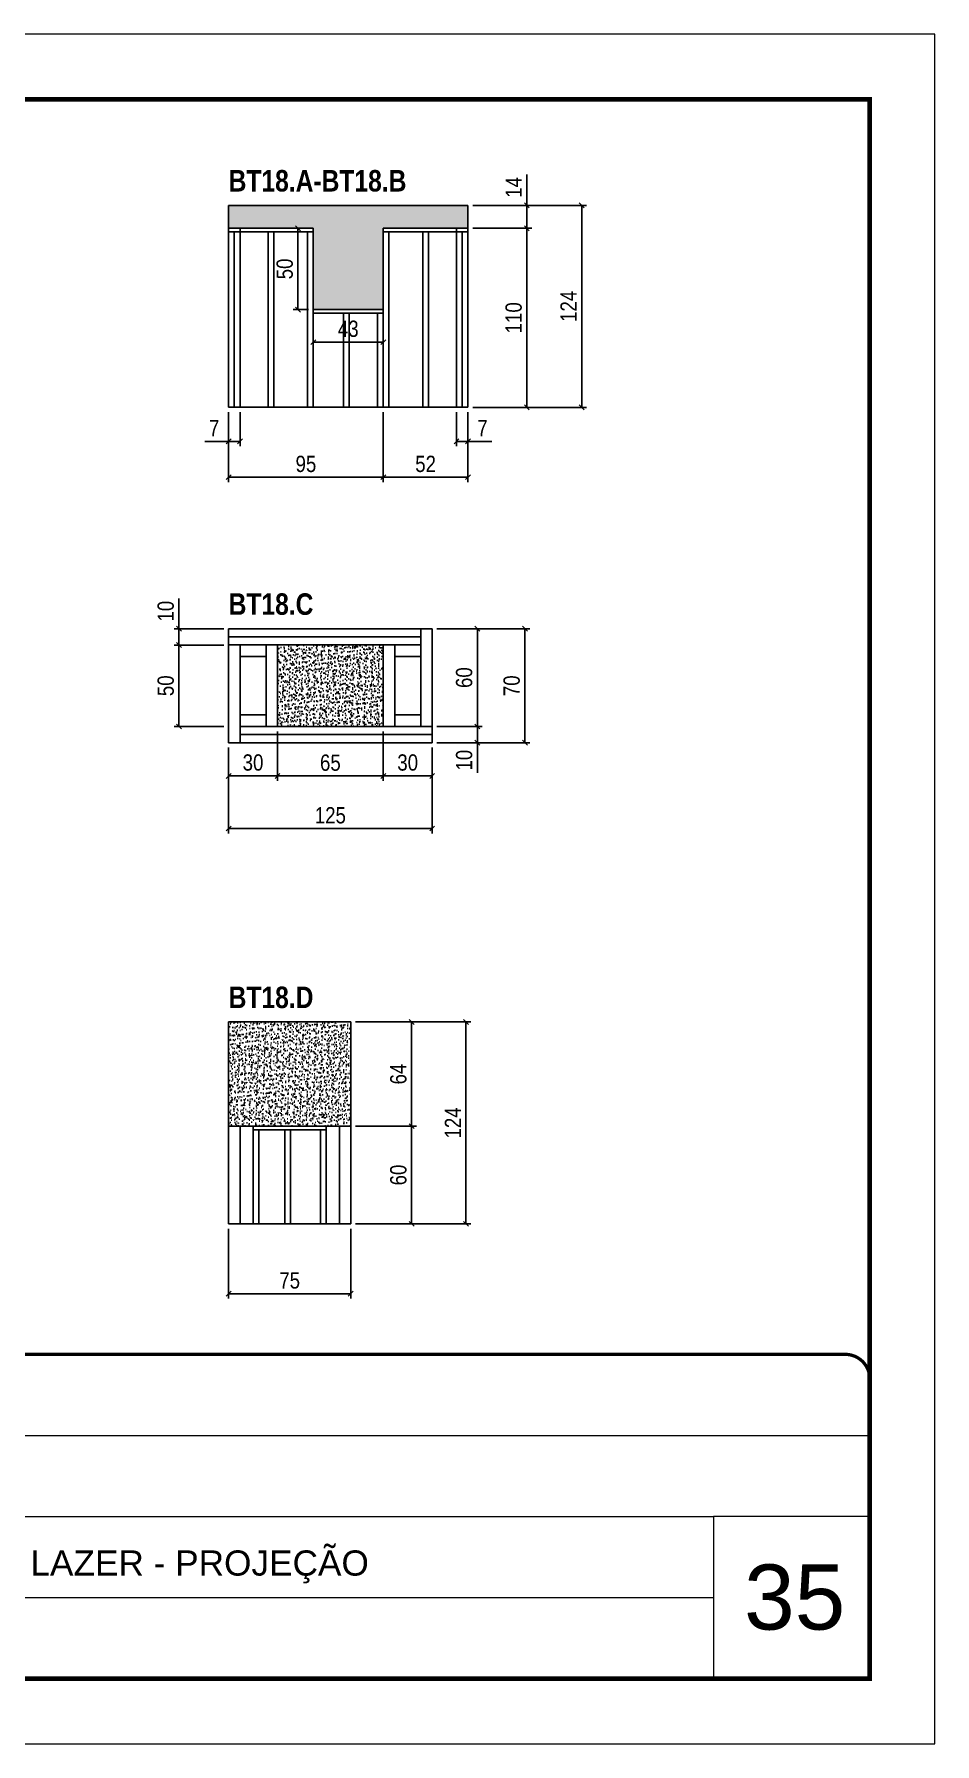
# Model space of a CAD drawing. Extents: x 13154 to 22413, y 1253 to 30260.
# Drawn here: x 17256 to 17809, y 19631 to 20681 of the extents above; entities that cross this region are included whole.
import ezdxf

# ---------------------------------------------------------------- set-up
doc = ezdxf.new("R2010")
doc.units = 0
for name, pattern in [('CONTINUO', [0]), ('DASHED', [0.75, 0.5, -0.25]), ('HIDDEN', [0.375, 0.25, -0.125])]:
    doc.linetypes.add(name, pattern=pattern)
for name, color, linetype, lineweight in [('CARIMBO', 255, 'Continuous', 9), ('Folhas', 255, 'Continuous', 9), ('SARRAFO DE PRESSAO', 251, 'DASHED', 9)]:
    doc.layers.add(name, color=color, linetype=linetype, lineweight=lineweight)
for name, color, linetype in [('COTA', 241, 'Continuous'), ('NOMENCLATURA', 7, 'Continuous'), ('Painéis', 200, 'Continuous'), ('SARR_2.2x10', 60, 'Continuous'), ('SARR_2.2x7', 40, 'Continuous'), ('SARR_3.5x7', 81, 'Continuous')]:
    doc.layers.add(name, color=color, linetype=linetype)
doc.styles.add('ARIAL', font='arial.ttf')
doc.styles.add('COTA TECNICA', font='techl___.ttf', dxfattribs={"height": 10})
doc.styles.add('TECNICA', font='techb___.ttf', dxfattribs={"height": 10})
doc.dimstyles.new('PAINEL', dxfattribs={"dimtxt": 10, "dimasz": 3, "dimexe": 3, "dimexo": 3, "dimgap": 3, "dimtad": 1, "dimdec": 1, "dimzin": 12, "dimdsep": 46, "dimtxsty": 'COTA TECNICA', "dimblk1": 'OBLIQUE', "dimblk2": 'OBLIQUE', "dimsah": 1, "dimcen": 0.9, "dimclrd": 4, "dimclre": 4, "dimclrt": 240, "dimadec": 1, "dimazin": 3, "dimtfac": 1, "dimtdec": 1, "dimtmove": 0, "dimatfit": 3, "dimfxl": 1, "dimtolj": 1, "dimtzin": 12, "dimarcsym": 0})

# ---------------------------------------------------------------- blocks, each defined once
blk = doc.blocks.new('9999999999')
at = {"color": 30, "linetype": 'CONTINUO'}
for p, q in [((98564.6, 34379.6), (99584, 34379.6)), ((98564.6, 34329.8), (99488, 34329.8)), ((99584, 34329.8), (99488, 34329.8)), ((99488, 34329.8), (99488, 34230.2)), ((98564.6, 34280), (99488, 34280))]:
    blk.add_line(p, q, dxfattribs=at)
at = {"color": 30, "linetype": 'CONTINUO', "const_width": 2}
blk.add_lwpolyline([(99584, 34230.2), (99584, 34414.4, 0.414214), (99569, 34429.4), (98229, 34429.4, 0.414214), (98214, 34414.4), (98214, 34245.2, 0.414214), (98229, 34230.2), (99584, 34230.2)], format="xyb", dxfattribs=at)
at = {"layer": 'Folhas'}
blk.add_lwpolyline([(98139, 34190.2), (99624, 34190.2), (99624, 35240.2), (98139, 35240.2)], close=True, dxfattribs=at)
at = {"layer": 'Folhas', "color": 30, "const_width": 3}
blk.add_lwpolyline([(98214, 34230.2), (99584, 34230.2), (99584, 35200.2), (98214, 35200.2)], close=True, dxfattribs=at)
at = {"color": 7, "linetype": 'Continuous', "ltscale": 5, "style": 'ARIAL'}
blk.add_text('BUSINESS CENTER E LAZER - PROJEÇÃO', height=15.483, dxfattribs=at).set_placement((98837.7, 34293.5))
blk = doc.blocks.new('_Oblique')
at = {"color": 0, "linetype": 'ByBlock', "lineweight": -2}
blk.add_line((-0.5, -0.5), (0.5, 0.5), dxfattribs=at)
blk = doc.blocks.new('*D3360')
at = {"layer": 'COTA', "color": 4, "linetype": 'ByBlock', "lineweight": -2, "transparency": 16777216}
for p, q in [((17375.6, 20448.4), (17375.6, 20405.5)), ((17470.6, 20448.4), (17470.6, 20405.5)), ((17375.6, 20408.5), (17470.6, 20408.5))]:
    blk.add_line(p, q, dxfattribs=at)
at = {"layer": 'Defpoints', "color": 0, "linetype": 'ByBlock', "transparency": 16777216}
for p in [(17375.6, 20451.4), (17470.6, 20451.4), (17470.6, 20408.5)]:
    blk.add_point(p, dxfattribs=at)
at = {"layer": 'COTA', "color": 4, "linetype": 'ByBlock', "lineweight": -2, "transparency": 16777216, "xscale": 3, "yscale": 3, "zscale": 3, "rotation": 180}
blk.add_blockref('_Oblique', (17375.6, 20408.5), dxfattribs=at)
at = {"layer": 'COTA', "color": 4, "linetype": 'ByBlock', "lineweight": -2, "transparency": 16777216, "xscale": 3, "yscale": 3, "zscale": 3}
blk.add_blockref('_Oblique', (17470.6, 20408.5), dxfattribs=at)
at = {"layer": 'COTA', "color": 240, "linetype": 'ByBlock', "transparency": 16777216, "insert": (17423.1, 20416.6), "char_height": 10, "attachment_point": 5, "style": 'COTA TECNICA'}
blk.add_mtext('\\A1;95', dxfattribs=at)
blk = doc.blocks.new('*D3362')
at = {"layer": 'COTA', "color": 4, "linetype": 'ByBlock', "lineweight": -2, "transparency": 16777216}
for p, q in [((17375.6, 20448.4), (17375.6, 20427.5)), ((17382.6, 20448.4), (17382.6, 20427.5)), ((17375.6, 20430.5), (17360.9, 20430.5)), ((17382.6, 20430.5), (17375.6, 20430.5))]:
    blk.add_line(p, q, dxfattribs=at)
at = {"layer": 'Defpoints', "color": 0, "linetype": 'ByBlock', "transparency": 16777216}
for p in [(17375.6, 20451.4), (17382.6, 20451.4), (17375.6, 20430.5)]:
    blk.add_point(p, dxfattribs=at)
at = {"layer": 'COTA', "color": 4, "linetype": 'ByBlock', "lineweight": -2, "transparency": 16777216, "xscale": 3, "yscale": 3, "zscale": 3, "rotation": 180}
blk.add_blockref('_Oblique', (17375.6, 20430.5), dxfattribs=at)
at = {"layer": 'COTA', "color": 4, "linetype": 'ByBlock', "lineweight": -2, "transparency": 16777216, "xscale": 3, "yscale": 3, "zscale": 3}
blk.add_blockref('_Oblique', (17382.6, 20430.5), dxfattribs=at)
at = {"layer": 'COTA', "color": 240, "linetype": 'ByBlock', "transparency": 16777216, "insert": (17366.7, 20438.6), "char_height": 10, "attachment_point": 5, "style": 'COTA TECNICA'}
blk.add_mtext('\\A1;7', dxfattribs=at)
blk = doc.blocks.new('*D3357')
at = {"layer": 'COTA', "color": 4, "linetype": 'ByBlock', "lineweight": -2, "transparency": 16777216}
for p, q in [((17515.6, 20448.4), (17515.6, 20427.5)), ((17522.6, 20448.4), (17522.6, 20427.5)), ((17515.6, 20430.5), (17522.6, 20430.5)), ((17522.6, 20430.5), (17537.3, 20430.5))]:
    blk.add_line(p, q, dxfattribs=at)
at = {"layer": 'Defpoints', "color": 0, "linetype": 'ByBlock', "transparency": 16777216}
for p in [(17515.6, 20451.4), (17522.6, 20451.4), (17522.6, 20430.5)]:
    blk.add_point(p, dxfattribs=at)
at = {"layer": 'COTA', "color": 4, "linetype": 'ByBlock', "lineweight": -2, "transparency": 16777216, "xscale": 3, "yscale": 3, "zscale": 3, "rotation": 180}
blk.add_blockref('_Oblique', (17515.6, 20430.5), dxfattribs=at)
at = {"layer": 'COTA', "color": 4, "linetype": 'ByBlock', "lineweight": -2, "transparency": 16777216, "xscale": 3, "yscale": 3, "zscale": 3}
blk.add_blockref('_Oblique', (17522.6, 20430.5), dxfattribs=at)
at = {"layer": 'COTA', "color": 240, "linetype": 'ByBlock', "transparency": 16777216, "insert": (17531.5, 20438.6), "char_height": 10, "attachment_point": 5, "style": 'COTA TECNICA'}
blk.add_mtext('\\A1;7', dxfattribs=at)
blk = doc.blocks.new('*D3363')
at = {"layer": 'COTA', "color": 4, "lineweight": -2, "transparency": 16777216}
for p, q in [((17470.6, 20448.4), (17470.6, 20405.5)), ((17522.6, 20448.4), (17522.6, 20405.5)), ((17470.6, 20408.5), (17522.6, 20408.5))]:
    blk.add_line(p, q, dxfattribs=at)
at = {"layer": 'Defpoints', "color": 0, "transparency": 16777216}
for p in [(17470.6, 20451.4), (17522.6, 20451.4), (17522.6, 20408.5)]:
    blk.add_point(p, dxfattribs=at)
at = {"layer": 'COTA', "color": 4, "lineweight": -2, "transparency": 16777216, "xscale": 3, "yscale": 3, "zscale": 3, "rotation": 180}
blk.add_blockref('_Oblique', (17470.6, 20408.5), dxfattribs=at)
at = {"layer": 'COTA', "color": 4, "lineweight": -2, "transparency": 16777216, "xscale": 3, "yscale": 3, "zscale": 3}
blk.add_blockref('_Oblique', (17522.6, 20408.5), dxfattribs=at)
at = {"layer": 'COTA', "color": 240, "transparency": 16777216, "insert": (17496.6, 20416.6), "char_height": 10, "attachment_point": 5, "style": 'COTA TECNICA'}
blk.add_mtext('\\A1;52', dxfattribs=at)
blk = doc.blocks.new('*D3364')
at = {"layer": 'COTA', "color": 4, "lineweight": -2, "transparency": 16777216}
for p, q in [((17525.6, 20561.4), (17561.8, 20561.4)), ((17558.8, 20561.4), (17558.8, 20451.4)), ((17525.6, 20451.4), (17561.8, 20451.4))]:
    blk.add_line(p, q, dxfattribs=at)
at = {"layer": 'Defpoints', "color": 0, "transparency": 16777216}
for p in [(17522.6, 20561.4), (17522.6, 20451.4), (17558.8, 20451.4)]:
    blk.add_point(p, dxfattribs=at)
at = {"layer": 'COTA', "color": 4, "lineweight": -2, "transparency": 16777216, "xscale": 3, "yscale": 3, "zscale": 3}
for p, rotation in [((17558.8, 20561.4), 90), ((17558.8, 20451.4), 270)]:
    blk.add_blockref('_Oblique', p, dxfattribs=dict(at, rotation=rotation))
at = {"layer": 'COTA', "color": 240, "transparency": 16777216, "insert": (17550.7, 20506.4), "char_height": 10, "attachment_point": 5, "rotation": 90, "style": 'COTA TECNICA'}
blk.add_mtext('\\A1;110', dxfattribs=at)
blk = doc.blocks.new('*D3365')
at = {"layer": 'COTA', "color": 4, "lineweight": -2, "transparency": 16777216}
for p, q in [((17558.8, 20575.4), (17558.8, 20594.5)), ((17525.6, 20575.4), (17561.8, 20575.4)), ((17558.8, 20561.4), (17558.8, 20575.4)), ((17525.6, 20561.4), (17561.8, 20561.4))]:
    blk.add_line(p, q, dxfattribs=at)
at = {"layer": 'Defpoints', "color": 0, "transparency": 16777216}
for p in [(17522.6, 20575.4), (17558.8, 20575.4), (17522.6, 20561.4)]:
    blk.add_point(p, dxfattribs=at)
at = {"layer": 'COTA', "color": 4, "lineweight": -2, "transparency": 16777216, "xscale": 3, "yscale": 3, "zscale": 3}
for p, rotation in [((17558.8, 20575.4), 90), ((17558.8, 20561.4), 270)]:
    blk.add_blockref('_Oblique', p, dxfattribs=dict(at, rotation=rotation))
at = {"layer": 'COTA', "color": 240, "transparency": 16777216, "insert": (17550.7, 20586.5), "char_height": 10, "attachment_point": 5, "rotation": 90, "style": 'COTA TECNICA'}
blk.add_mtext('\\A1;14', dxfattribs=at)
blk = doc.blocks.new('*D3366')
at = {"layer": 'COTA', "color": 4, "lineweight": -2, "transparency": 16777216}
for p, q in [((17525.6, 20575.4), (17595.5, 20575.4)), ((17592.5, 20451.4), (17592.5, 20575.4)), ((17525.6, 20451.4), (17595.5, 20451.4))]:
    blk.add_line(p, q, dxfattribs=at)
at = {"layer": 'Defpoints', "color": 0, "transparency": 16777216}
for p in [(17522.6, 20575.4), (17592.5, 20575.4), (17522.6, 20451.4)]:
    blk.add_point(p, dxfattribs=at)
at = {"layer": 'COTA', "color": 4, "lineweight": -2, "transparency": 16777216, "xscale": 3, "yscale": 3, "zscale": 3}
for p, rotation in [((17592.5, 20575.4), 90), ((17592.5, 20451.4), 270)]:
    blk.add_blockref('_Oblique', p, dxfattribs=dict(at, rotation=rotation))
at = {"layer": 'COTA', "color": 240, "transparency": 16777216, "insert": (17584.4, 20513.4), "char_height": 10, "attachment_point": 5, "rotation": 90, "style": 'COTA TECNICA'}
blk.add_mtext('\\A1;124', dxfattribs=at)
blk = doc.blocks.new('*D3369')
at = {"layer": 'COTA', "color": 4, "lineweight": -2, "transparency": 16777216}
for p, q in [((17424.6, 20561.4), (17415.2, 20561.4)), ((17418.2, 20561.4), (17418.2, 20511.4)), ((17424.6, 20511.4), (17415.2, 20511.4))]:
    blk.add_line(p, q, dxfattribs=at)
at = {"layer": 'Defpoints', "color": 0, "transparency": 16777216}
for p in [(17427.6, 20561.4), (17418.2, 20511.4), (17427.6, 20511.4)]:
    blk.add_point(p, dxfattribs=at)
at = {"layer": 'COTA', "color": 4, "lineweight": -2, "transparency": 16777216, "xscale": 3, "yscale": 3, "zscale": 3}
for p, rotation in [((17418.2, 20561.4), 90), ((17418.2, 20511.4), 270)]:
    blk.add_blockref('_Oblique', p, dxfattribs=dict(at, rotation=rotation))
at = {"layer": 'COTA', "color": 240, "transparency": 16777216, "insert": (17410.1, 20536.4), "char_height": 10, "attachment_point": 5, "rotation": 90, "style": 'COTA TECNICA'}
blk.add_mtext('\\A1;50', dxfattribs=at)
blk = doc.blocks.new('*D3370')
at = {"layer": 'COTA', "color": 4, "lineweight": -2, "transparency": 16777216}
for p, q in [((17427.6, 20506.2), (17427.6, 20488.4)), ((17470.6, 20506.2), (17470.6, 20488.4)), ((17470.6, 20491.4), (17427.6, 20491.4))]:
    blk.add_line(p, q, dxfattribs=at)
at = {"layer": 'Defpoints', "color": 0, "transparency": 16777216}
for p in [(17427.6, 20509.2), (17470.6, 20509.2), (17427.6, 20491.4)]:
    blk.add_point(p, dxfattribs=at)
at = {"layer": 'COTA', "color": 4, "lineweight": -2, "transparency": 16777216, "xscale": 3, "yscale": 3, "zscale": 3, "rotation": 180}
blk.add_blockref('_Oblique', (17427.6, 20491.4), dxfattribs=at)
at = {"layer": 'COTA', "color": 4, "lineweight": -2, "transparency": 16777216, "xscale": 3, "yscale": 3, "zscale": 3}
blk.add_blockref('_Oblique', (17470.6, 20491.4), dxfattribs=at)
at = {"layer": 'COTA', "color": 240, "transparency": 16777216, "insert": (17449.1, 20499.6), "char_height": 10, "attachment_point": 5, "style": 'COTA TECNICA'}
blk.add_mtext('\\A1;43', dxfattribs=at)
blk = doc.blocks.new('*D3372')
at = {"layer": 'COTA', "color": 4, "lineweight": -2, "transparency": 16777216}
for p, q in [((17375.6, 20242.4), (17375.6, 20189.7)), ((17500.6, 20242.4), (17500.6, 20189.7)), ((17500.6, 20192.7), (17375.6, 20192.7))]:
    blk.add_line(p, q, dxfattribs=at)
at = {"layer": 'Defpoints', "color": 0, "transparency": 16777216}
for p in [(17375.6, 20245.4), (17500.6, 20245.4), (17375.6, 20192.7)]:
    blk.add_point(p, dxfattribs=at)
at = {"layer": 'COTA', "color": 4, "lineweight": -2, "transparency": 16777216, "xscale": 3, "yscale": 3, "zscale": 3, "rotation": 180}
blk.add_blockref('_Oblique', (17375.6, 20192.7), dxfattribs=at)
at = {"layer": 'COTA', "color": 4, "lineweight": -2, "transparency": 16777216, "xscale": 3, "yscale": 3, "zscale": 3}
blk.add_blockref('_Oblique', (17500.6, 20192.7), dxfattribs=at)
at = {"layer": 'COTA', "color": 240, "transparency": 16777216, "insert": (17438.1, 20200.8), "char_height": 10, "attachment_point": 5, "style": 'COTA TECNICA'}
blk.add_mtext('\\A1;125', dxfattribs=at)
blk = doc.blocks.new('*D3373')
at = {"layer": 'COTA', "color": 4, "lineweight": -2, "transparency": 16777216}
for p, q in [((17503.6, 20255.4), (17531.4, 20255.4)), ((17528.4, 20255.4), (17528.4, 20245.4)), ((17503.6, 20245.4), (17531.4, 20245.4)), ((17528.4, 20245.4), (17528.4, 20227))]:
    blk.add_line(p, q, dxfattribs=at)
at = {"layer": 'Defpoints', "color": 0, "transparency": 16777216}
for p in [(17500.6, 20255.4), (17500.6, 20245.4), (17528.4, 20245.4)]:
    blk.add_point(p, dxfattribs=at)
at = {"layer": 'COTA', "color": 4, "lineweight": -2, "transparency": 16777216, "xscale": 3, "yscale": 3, "zscale": 3}
for p, rotation in [((17528.4, 20255.4), 90), ((17528.4, 20245.4), 270)]:
    blk.add_blockref('_Oblique', p, dxfattribs=dict(at, rotation=rotation))
at = {"layer": 'COTA', "color": 240, "transparency": 16777216, "insert": (17520.3, 20234.7), "char_height": 10, "attachment_point": 5, "rotation": 90, "style": 'COTA TECNICA'}
blk.add_mtext('\\A1;10', dxfattribs=at)
blk = doc.blocks.new('*D3374')
at = {"layer": 'COTA', "color": 4, "lineweight": -2, "transparency": 16777216}
for p, q in [((17503.6, 20315.4), (17531.4, 20315.4)), ((17528.4, 20255.4), (17528.4, 20315.4)), ((17503.6, 20255.4), (17531.4, 20255.4))]:
    blk.add_line(p, q, dxfattribs=at)
at = {"layer": 'Defpoints', "color": 0, "transparency": 16777216}
for p in [(17500.6, 20315.4), (17528.4, 20315.4), (17500.6, 20255.4)]:
    blk.add_point(p, dxfattribs=at)
at = {"layer": 'COTA', "color": 4, "lineweight": -2, "transparency": 16777216, "xscale": 3, "yscale": 3, "zscale": 3}
for p, rotation in [((17528.4, 20315.4), 90), ((17528.4, 20255.4), 270)]:
    blk.add_blockref('_Oblique', p, dxfattribs=dict(at, rotation=rotation))
at = {"layer": 'COTA', "color": 240, "transparency": 16777216, "insert": (17520.3, 20285.4), "char_height": 10, "attachment_point": 5, "rotation": 90, "style": 'COTA TECNICA'}
blk.add_mtext('\\A1;60', dxfattribs=at)
blk = doc.blocks.new('*D3375')
at = {"layer": 'COTA', "color": 4, "lineweight": -2, "transparency": 16777216}
for p, q in [((17503.6, 20315.4), (17560.6, 20315.4)), ((17557.6, 20245.4), (17557.6, 20315.4)), ((17503.6, 20245.4), (17560.6, 20245.4))]:
    blk.add_line(p, q, dxfattribs=at)
at = {"layer": 'Defpoints', "color": 0, "transparency": 16777216}
for p in [(17500.6, 20315.4), (17557.6, 20315.4), (17500.6, 20245.4)]:
    blk.add_point(p, dxfattribs=at)
at = {"layer": 'COTA', "color": 4, "lineweight": -2, "transparency": 16777216, "xscale": 3, "yscale": 3, "zscale": 3}
for p, rotation in [((17557.6, 20315.4), 90), ((17557.6, 20245.4), 270)]:
    blk.add_blockref('_Oblique', p, dxfattribs=dict(at, rotation=rotation))
at = {"layer": 'COTA', "color": 240, "transparency": 16777216, "insert": (17549.5, 20280.4), "char_height": 10, "attachment_point": 5, "rotation": 90, "style": 'COTA TECNICA'}
blk.add_mtext('\\A1;70', dxfattribs=at)
blk = doc.blocks.new('*D3377')
at = {"layer": 'COTA', "color": 4, "lineweight": -2, "transparency": 16777216}
for p, q in [((17372.6, 20305.4), (17342.1, 20305.4)), ((17345.1, 20255.4), (17345.1, 20305.4)), ((17372.6, 20255.4), (17342.1, 20255.4))]:
    blk.add_line(p, q, dxfattribs=at)
at = {"layer": 'Defpoints', "color": 0, "transparency": 16777216}
for p in [(17345.1, 20305.4), (17375.6, 20305.4), (17375.6, 20255.4)]:
    blk.add_point(p, dxfattribs=at)
at = {"layer": 'COTA', "color": 4, "lineweight": -2, "transparency": 16777216, "xscale": 3, "yscale": 3, "zscale": 3}
for p, rotation in [((17345.1, 20305.4), 90), ((17345.1, 20255.4), 270)]:
    blk.add_blockref('_Oblique', p, dxfattribs=dict(at, rotation=rotation))
at = {"layer": 'COTA', "color": 240, "transparency": 16777216, "insert": (17337, 20280.4), "char_height": 10, "attachment_point": 5, "rotation": 90, "style": 'COTA TECNICA'}
blk.add_mtext('\\A1;50', dxfattribs=at)
blk = doc.blocks.new('*D3378')
at = {"layer": 'COTA', "color": 4, "lineweight": -2, "transparency": 16777216}
for p, q in [((17345.1, 20315.4), (17345.1, 20333.9)), ((17372.6, 20315.4), (17342.1, 20315.4)), ((17345.1, 20305.4), (17345.1, 20315.4)), ((17372.6, 20305.4), (17342.1, 20305.4))]:
    blk.add_line(p, q, dxfattribs=at)
at = {"layer": 'Defpoints', "color": 0, "transparency": 16777216}
for p in [(17345.1, 20315.4), (17375.6, 20315.4), (17375.6, 20305.4)]:
    blk.add_point(p, dxfattribs=at)
at = {"layer": 'COTA', "color": 4, "lineweight": -2, "transparency": 16777216, "xscale": 3, "yscale": 3, "zscale": 3}
for p, rotation in [((17345.1, 20315.4), 90), ((17345.1, 20305.4), 270)]:
    blk.add_blockref('_Oblique', p, dxfattribs=dict(at, rotation=rotation))
at = {"layer": 'COTA', "color": 240, "transparency": 16777216, "insert": (17337, 20326.2), "char_height": 10, "attachment_point": 5, "rotation": 90, "style": 'COTA TECNICA'}
blk.add_mtext('\\A1;10', dxfattribs=at)
blk = doc.blocks.new('*D3379')
at = {"layer": 'COTA', "color": 4, "lineweight": -2, "transparency": 16777216}
for p, q in [((17405.6, 20252.4), (17405.6, 20222)), ((17375.6, 20242.4), (17375.6, 20222)), ((17375.6, 20225), (17405.6, 20225))]:
    blk.add_line(p, q, dxfattribs=at)
at = {"layer": 'Defpoints', "color": 0, "transparency": 16777216}
for p in [(17405.6, 20255.4), (17375.6, 20245.4), (17405.6, 20225)]:
    blk.add_point(p, dxfattribs=at)
at = {"layer": 'COTA', "color": 4, "lineweight": -2, "transparency": 16777216, "xscale": 3, "yscale": 3, "zscale": 3, "rotation": 180}
blk.add_blockref('_Oblique', (17375.6, 20225), dxfattribs=at)
at = {"layer": 'COTA', "color": 4, "lineweight": -2, "transparency": 16777216, "xscale": 3, "yscale": 3, "zscale": 3}
blk.add_blockref('_Oblique', (17405.6, 20225), dxfattribs=at)
at = {"layer": 'COTA', "color": 240, "transparency": 16777216, "insert": (17390.6, 20233.2), "char_height": 10, "attachment_point": 5, "style": 'COTA TECNICA'}
blk.add_mtext('\\A1;30', dxfattribs=at)
blk = doc.blocks.new('*D3380')
at = {"layer": 'COTA', "color": 4, "lineweight": -2, "transparency": 16777216}
for p, q in [((17405.6, 20252.4), (17405.6, 20222)), ((17470.6, 20252.4), (17470.6, 20222)), ((17405.6, 20225), (17470.6, 20225))]:
    blk.add_line(p, q, dxfattribs=at)
at = {"layer": 'Defpoints', "color": 0, "transparency": 16777216}
for p in [(17405.6, 20255.4), (17470.6, 20255.4), (17470.6, 20225)]:
    blk.add_point(p, dxfattribs=at)
at = {"layer": 'COTA', "color": 4, "lineweight": -2, "transparency": 16777216, "xscale": 3, "yscale": 3, "zscale": 3, "rotation": 180}
blk.add_blockref('_Oblique', (17405.6, 20225), dxfattribs=at)
at = {"layer": 'COTA', "color": 4, "lineweight": -2, "transparency": 16777216, "xscale": 3, "yscale": 3, "zscale": 3}
blk.add_blockref('_Oblique', (17470.6, 20225), dxfattribs=at)
at = {"layer": 'COTA', "color": 240, "transparency": 16777216, "insert": (17438.1, 20233.1), "char_height": 10, "attachment_point": 5, "style": 'COTA TECNICA'}
blk.add_mtext('\\A1;65', dxfattribs=at)
blk = doc.blocks.new('*D3381')
at = {"layer": 'COTA', "color": 4, "lineweight": -2, "transparency": 16777216}
for p, q in [((17470.6, 20252.4), (17470.6, 20222)), ((17500.6, 20242.4), (17500.6, 20222)), ((17470.6, 20225), (17500.6, 20225))]:
    blk.add_line(p, q, dxfattribs=at)
at = {"layer": 'Defpoints', "color": 0, "transparency": 16777216}
for p in [(17470.6, 20255.4), (17500.6, 20245.4), (17500.6, 20225)]:
    blk.add_point(p, dxfattribs=at)
at = {"layer": 'COTA', "color": 4, "lineweight": -2, "transparency": 16777216, "xscale": 3, "yscale": 3, "zscale": 3, "rotation": 180}
blk.add_blockref('_Oblique', (17470.6, 20225), dxfattribs=at)
at = {"layer": 'COTA', "color": 4, "lineweight": -2, "transparency": 16777216, "xscale": 3, "yscale": 3, "zscale": 3}
blk.add_blockref('_Oblique', (17500.6, 20225), dxfattribs=at)
at = {"layer": 'COTA', "color": 240, "transparency": 16777216, "insert": (17485.6, 20233.2), "char_height": 10, "attachment_point": 5, "style": 'COTA TECNICA'}
blk.add_mtext('\\A1;30', dxfattribs=at)
blk = doc.blocks.new('*D3382')
at = {"layer": 'COTA', "color": 4, "linetype": 'ByBlock', "lineweight": -2, "transparency": 16777216}
for p, q in [((17375.6, 19946.9), (17375.6, 19904)), ((17450.6, 19946.9), (17450.6, 19904)), ((17375.6, 19907), (17450.6, 19907))]:
    blk.add_line(p, q, dxfattribs=at)
at = {"layer": 'Defpoints', "color": 0, "linetype": 'ByBlock', "transparency": 16777216}
for p in [(17375.6, 19949.9), (17450.6, 19949.9), (17450.6, 19907)]:
    blk.add_point(p, dxfattribs=at)
at = {"layer": 'COTA', "color": 4, "linetype": 'ByBlock', "lineweight": -2, "transparency": 16777216, "xscale": 3, "yscale": 3, "zscale": 3, "rotation": 180}
blk.add_blockref('_Oblique', (17375.6, 19907), dxfattribs=at)
at = {"layer": 'COTA', "color": 4, "linetype": 'ByBlock', "lineweight": -2, "transparency": 16777216, "xscale": 3, "yscale": 3, "zscale": 3}
blk.add_blockref('_Oblique', (17450.6, 19907), dxfattribs=at)
at = {"layer": 'COTA', "color": 240, "linetype": 'ByBlock', "transparency": 16777216, "insert": (17413.1, 19915.1), "char_height": 10, "attachment_point": 5, "style": 'COTA TECNICA'}
blk.add_mtext('\\A1;75', dxfattribs=at)
blk = doc.blocks.new('*D3383')
at = {"layer": 'COTA', "color": 4, "linetype": 'ByBlock', "lineweight": -2, "transparency": 16777216}
for p, q in [((17453.6, 20009.9), (17491, 20009.9)), ((17488, 20009.9), (17488, 19949.9)), ((17453.6, 19949.9), (17491, 19949.9))]:
    blk.add_line(p, q, dxfattribs=at)
at = {"layer": 'Defpoints', "color": 0, "linetype": 'ByBlock', "transparency": 16777216}
for p in [(17450.6, 20009.9), (17450.6, 19949.9), (17488, 19949.9)]:
    blk.add_point(p, dxfattribs=at)
at = {"layer": 'COTA', "color": 4, "linetype": 'ByBlock', "lineweight": -2, "transparency": 16777216, "xscale": 3, "yscale": 3, "zscale": 3}
for p, rotation in [((17488, 20009.9), 90), ((17488, 19949.9), 270)]:
    blk.add_blockref('_Oblique', p, dxfattribs=dict(at, rotation=rotation))
at = {"layer": 'COTA', "color": 240, "linetype": 'ByBlock', "transparency": 16777216, "insert": (17479.9, 19979.9), "char_height": 10, "attachment_point": 5, "rotation": 90, "style": 'COTA TECNICA'}
blk.add_mtext('\\A1;60', dxfattribs=at)
blk = doc.blocks.new('*D3384')
at = {"layer": 'COTA', "color": 4, "lineweight": -2, "transparency": 16777216}
for p, q in [((17453.6, 20073.9), (17491, 20073.9)), ((17488, 20009.9), (17488, 20073.9)), ((17453.6, 20009.9), (17491, 20009.9))]:
    blk.add_line(p, q, dxfattribs=at)
at = {"layer": 'Defpoints', "color": 0, "transparency": 16777216}
for p in [(17450.6, 20073.9), (17488, 20073.9), (17450.6, 20009.9)]:
    blk.add_point(p, dxfattribs=at)
at = {"layer": 'COTA', "color": 4, "lineweight": -2, "transparency": 16777216, "xscale": 3, "yscale": 3, "zscale": 3}
for p, rotation in [((17488, 20073.9), 90), ((17488, 20009.9), 270)]:
    blk.add_blockref('_Oblique', p, dxfattribs=dict(at, rotation=rotation))
at = {"layer": 'COTA', "color": 240, "transparency": 16777216, "insert": (17479.9, 20041.9), "char_height": 10, "attachment_point": 5, "rotation": 90, "style": 'COTA TECNICA'}
blk.add_mtext('\\A1;64', dxfattribs=at)
blk = doc.blocks.new('*D3385')
at = {"layer": 'COTA', "color": 4, "lineweight": -2, "transparency": 16777216}
for p, q in [((17453.6, 20073.9), (17524.4, 20073.9)), ((17521.4, 20073.9), (17521.4, 19949.9)), ((17453.6, 19949.9), (17524.4, 19949.9))]:
    blk.add_line(p, q, dxfattribs=at)
at = {"layer": 'Defpoints', "color": 0, "transparency": 16777216}
for p in [(17450.6, 20073.9), (17450.6, 19949.9), (17521.4, 19949.9)]:
    blk.add_point(p, dxfattribs=at)
at = {"layer": 'COTA', "color": 4, "lineweight": -2, "transparency": 16777216, "xscale": 3, "yscale": 3, "zscale": 3}
for p, rotation in [((17521.4, 20073.9), 90), ((17521.4, 19949.9), 270)]:
    blk.add_blockref('_Oblique', p, dxfattribs=dict(at, rotation=rotation))
at = {"layer": 'COTA', "color": 240, "transparency": 16777216, "insert": (17513.4, 20011.9), "char_height": 10, "attachment_point": 5, "rotation": 90, "style": 'COTA TECNICA'}
blk.add_mtext('\\A1;124', dxfattribs=at)

msp = doc.modelspace()

# ---------------------------------------------------------------- hatches: boundary and pattern name
at = {"layer": 'COTA'}
h = msp.add_hatch(dxfattribs=at)
h.set_pattern_fill('AR-CONC', color=256, scale=0.03)
h.set_pattern_definition([(50, (69.715, 0), (5.4655401, -0.4781726), [0.5715, -6.2865]), (355, (69.715, 0), (-1.0573026, 5.7317054), [0.4572, -5.0292175]), (100.451445, (70.1704, -0.04), (4.4082374, 5.2535326), [0.4857003, -5.3427073]), (46.1842, (69.715, 1.524), (8.1323712, -1.2612698), [0.85725, -9.42975]), (96.635558, (70.393, 1.419), (7.122124, 7.4227837), [0.7285507, -8.0140682]), (351.18415, (69.715, 1.524), (7.122124, 7.4227837), [0.685799, -7.543792]), (21, (70.477, 1.143), (4.54843174, -3.06795595), [0.5715, -6.2865]), (326, (70.477, 1.143), (1.8540609, 5.525639), [0.4572, -5.0292]), (71.451445, (70.856, 0.8873), (6.4024926, 2.4576831), [0.4857003, -5.3426981]), (37.5, (69.715, 0), (0.0926581, 2.53665117), [0, -4.96824, 0, -5.1054, 0, -5.04825]), (7.5, (69.715, 0), (2.00458988, 3.00541724), [0, -2.91084, 0, -4.85394, 0, -1.92405]), (327.5, (68.0157, 0), (4.06771786, -0.17186232), [0, -1.905, 0, -5.9436, 0, -7.8867]), (317.5, (67.2537, 0), (4.44387544, 0.76279473), [0, -2.4765, 0, -3.94716, 0, -5.6007])])
h.paths.add_polyline_path([(17427.61, 20511.42), (17470.61, 20511.42), (17470.61, 20561.42), (17522.61, 20561.42), (17522.61, 20575.42), (17375.61, 20575.42), (17375.61, 20561.42), (17427.61, 20561.42)])
h = msp.add_hatch(dxfattribs=at)
h.set_pattern_fill('AR-CONC', color=256, scale=0.03)
h.set_pattern_definition([(50, (23.2647, -34.8823), (5.4655401, -0.4781726), [0.5715, -6.2865]), (355, (23.2647, -34.882), (-1.0573026, 5.7317054), [0.4572, -5.0292175]), (100.451445, (23.72, -34.922), (4.4082374, 5.2535326), [0.4857003, -5.3427073]), (46.1842, (23.2647, -33.358), (8.1323712, -1.2612698), [0.85725, -9.42975]), (96.635558, (23.942, -33.463), (7.122124, 7.4227837), [0.7285507, -8.0140682]), (351.18415, (23.265, -33.358), (7.122124, 7.4227837), [0.685799, -7.543792]), (21, (24.0267, -33.7393), (4.54843174, -3.06795595), [0.5715, -6.2865]), (326, (24.0267, -33.739), (1.8540609, 5.525639), [0.4572, -5.0292]), (71.451445, (24.4057, -33.995), (6.4024926, 2.4576831), [0.4857003, -5.3426981]), (37.5, (23.2647, -34.8823), (0.0926581, 2.53665117), [0, -4.96824, 0, -5.1054, 0, -5.04825]), (7.5, (23.2647, -34.8823), (2.00458988, 3.00541724), [0, -2.91084, 0, -4.85394, 0, -1.92405]), (327.5, (21.5654, -34.8823), (4.06771786, -0.17186232), [0, -1.905, 0, -5.9436, 0, -7.8867]), (317.5, (20.8034, -34.8823), (4.44387544, 0.76279473), [0, -2.4765, 0, -3.94716, 0, -5.6007])])
h.paths.add_polyline_path([(17470.61, 20255.44), (17470.61, 20305.44), (17405.61, 20305.44), (17405.61, 20255.44)])
h = msp.add_hatch(dxfattribs=at)
h.set_pattern_fill('AR-CONC', color=256, scale=0.03)
h.set_pattern_definition([(50, (111.91, -501.504), (5.4655401, -0.4781726), [0.5715, -6.2865]), (355, (111.91, -501.504), (-1.0573026, 5.7317054), [0.4572, -5.0292175]), (100.451445, (112.3653, -501.544), (4.4082374, 5.2535326), [0.4857003, -5.3427073]), (46.1842, (111.91, -499.98), (8.1323712, -1.2612698), [0.85725, -9.42975]), (96.635558, (112.5876, -500.085), (7.122124, 7.4227837), [0.7285507, -8.0140682]), (351.18415, (111.91, -499.98), (7.122124, 7.4227837), [0.685799, -7.543792]), (21, (112.672, -500.361), (4.54843174, -3.06795595), [0.5715, -6.2865]), (326, (112.672, -500.361), (1.8540609, 5.525639), [0.4572, -5.0292]), (71.451445, (113.051, -500.617), (6.4024926, 2.4576831), [0.4857003, -5.3426981]), (37.5, (111.9099, -501.5041), (0.0926581, 2.53665117), [0, -4.96824, 0, -5.1054, 0, -5.04825]), (7.5, (111.91, -501.504), (2.00458988, 3.00541724), [0, -2.91084, 0, -4.85394, 0, -1.92405]), (327.5, (110.2106, -501.504), (4.06771786, -0.17186232), [0, -1.905, 0, -5.9436, 0, -7.8867]), (317.5, (109.4486, -501.504), (4.44387544, 0.76279473), [0, -2.4765, 0, -3.94716, 0, -5.6007])])
h.paths.add_polyline_path([(17375.61, 20073.92), (17375.61, 20009.92), (17450.61, 20009.92), (17450.61, 20073.92)])

# ---------------------------------------------------------------- linework, layer by layer
for p, q in [((17375.61, 20561.42), (17375.61, 20575.42)), ((17375.61, 20575.42), (17522.61, 20575.42)), ((17522.61, 20575.42), (17522.61, 20561.42)), ((17470.61, 20305.44), (17493.61, 20305.44)), ((17405.61, 20255.44), (17382.61, 20255.44))]:
    msp.add_line(p, q, dxfattribs=at)
msp.add_lwpolyline([(17375.61, 20009.92), (17450.61, 20009.92), (17450.61, 20073.92), (17375.61, 20073.92)], close=True, dxfattribs=at)
at = {"layer": 'Painéis', "linetype": 'Continuous'}
for p, q in [((17375.61, 20451.42), (17375.61, 20561.42)), ((17375.61, 20561.42), (17427.61, 20561.42)), ((17427.61, 20511.42), (17427.61, 20561.42)), ((17470.61, 20561.42), (17470.61, 20451.42)), ((17470.61, 20561.42), (17522.61, 20561.42)), ((17522.61, 20561.42), (17522.61, 20451.42)), ((17427.61, 20511.42), (17470.61, 20511.42)), ((17522.61, 20451.42), (17375.61, 20451.42)), ((17375.61, 20315.44), (17500.61, 20315.44)), ((17375.61, 20245.44), (17375.61, 20315.44)), ((17500.61, 20315.44), (17500.61, 20245.44)), ((17405.61, 20305.44), (17375.61, 20305.44)), ((17470.61, 20255.44), (17500.61, 20255.44)), ((17500.61, 20245.44), (17375.61, 20245.44)), ((17375.61, 19949.92), (17375.61, 20009.92)), ((17375.61, 20009.92), (17450.61, 20009.92)), ((17450.61, 20009.92), (17450.61, 19949.92)), ((17450.61, 19949.92), (17375.61, 19949.92))]:
    msp.add_line(p, q, dxfattribs=at)
msp.add_lwpolyline([(17405.61, 20305.44), (17470.61, 20305.44), (17470.61, 20255.44), (17405.61, 20255.44)], close=True, dxfattribs=at)
at = {"layer": 'SARR_2.2x10'}
for p, q in [((17493.61, 20310.44), (17375.61, 20310.44)), ((17500.61, 20250.44), (17382.61, 20250.44))]:
    msp.add_line(p, q, dxfattribs=at)
at = {"layer": 'SARR_2.2x7', "linetype": 'Continuous'}
for p, q in [((17375.61, 20559.22), (17427.61, 20559.22)), ((17470.61, 20559.22), (17522.61, 20559.22)), ((17427.61, 20509.22), (17470.61, 20509.22)), ((17493.61, 20315.44), (17493.61, 20255.44)), ((17382.61, 20245.44), (17382.61, 20305.44)), ((17398.61, 20298.44), (17382.61, 20298.44)), ((17398.61, 20255.44), (17398.61, 20305.44)), ((17477.61, 20255.44), (17477.61, 20305.44)), ((17477.61, 20298.44), (17493.61, 20298.44)), ((17398.61, 20262.44), (17382.61, 20262.44)), ((17477.61, 20262.44), (17493.61, 20262.44)), ((17382.61, 19949.92), (17382.61, 20009.92)), ((17390.61, 20007.72), (17435.61, 20007.72)), ((17443.61, 19949.92), (17443.61, 20009.92))]:
    msp.add_line(p, q, dxfattribs=at)
at = {"layer": 'SARR_2.2x7', "linetype": 'HIDDEN'}
for p, q in [((17382.61, 20451.42), (17382.61, 20561.42)), ((17515.61, 20451.42), (17515.61, 20561.42))]:
    msp.add_line(p, q, dxfattribs=at)
at = {"layer": 'SARR_3.5x7'}
for p, q in [((17379.11, 20559.22), (17379.11, 20451.42)), ((17399.86, 20559.22), (17399.86, 20451.42)), ((17403.36, 20559.22), (17403.36, 20451.42)), ((17424.11, 20559.22), (17424.11, 20451.42)), ((17474.11, 20559.22), (17474.11, 20451.42)), ((17494.86, 20559.22), (17494.86, 20451.42)), ((17498.36, 20559.22), (17498.36, 20451.42)), ((17519.11, 20559.22), (17519.11, 20451.42)), ((17427.61, 20511.42), (17427.61, 20451.42)), ((17446.24, 20509.22), (17446.24, 20451.42)), ((17449.74, 20509.22), (17449.74, 20451.42)), ((17467.11, 20509.22), (17467.11, 20451.42)), ((17390.61, 20009.92), (17390.61, 19949.92)), ((17394.11, 20007.72), (17394.11, 19949.92)), ((17410.04, 20007.72), (17410.04, 19949.92)), ((17413.54, 20007.72), (17413.54, 19949.92)), ((17432.11, 20007.72), (17432.11, 19949.92)), ((17435.61, 20009.92), (17435.61, 19949.92))]:
    msp.add_line(p, q, dxfattribs=at)

# ---------------------------------------------------------------- block references
at = {"layer": 'SARRAFO DE PRESSAO', "color": 6, "linetype": 'ByBlock'}
msp.add_blockref('9999999999', (-81814.6, -14559.63), dxfattribs=at)

# ---------------------------------------------------------------- texts
at = {"layer": 'CARIMBO', "style": 'ARIAL'}
msp.add_text('35', height=40, dxfattribs=at).set_placement((17692.24, 19700.72))
at = {"layer": 'NOMENCLATURA', "style": 'TECNICA'}
for s, p in [('BT18.A-BT18.B', (17375.61, 20583.94)), ('BT18.C', (17375.61, 20323.96)), ('BT18.D', (17375.61, 20082.44))]:
    msp.add_text(s, height=13.2, dxfattribs=at).set_placement(p)

# ---------------------------------------------------------------- dimensions: what is measured, and where the dimension line sits
at = {"layer": 'COTA'}
for base, p1, p2, picture, middle in [((17558.82, 20575.42), (17522.61, 20561.42), (17522.61, 20575.42), '*D3365', (17550.75, 20586.48)), ((17592.45, 20575.42), (17522.61, 20451.42), (17522.61, 20575.42), '*D3366', (17584.38, 20513.42)), ((17418.18, 20511.42), (17427.61, 20561.42), (17427.61, 20511.42), '*D3369', (17410.07, 20536.42)), ((17558.82, 20451.42), (17522.61, 20561.42), (17522.61, 20451.42), '*D3364', (17550.72, 20506.42)), ((17345.11, 20315.44), (17375.61, 20305.44), (17375.61, 20315.44), '*D3378', (17337.01, 20326.16)), ((17528.38, 20315.44), (17500.61, 20255.44), (17500.61, 20315.44), '*D3374', (17520.28, 20285.44)), ((17557.6, 20315.44), (17500.61, 20245.44), (17500.61, 20315.44), '*D3375', (17549.49, 20280.44)), ((17345.11, 20305.44), (17375.61, 20255.44), (17375.61, 20305.44), '*D3377', (17337, 20280.44)), ((17528.38, 20245.44), (17500.61, 20255.44), (17500.61, 20245.44), '*D3373', (17520.28, 20234.73)), ((17487.99, 20073.92), (17450.61, 20009.92), (17450.61, 20073.92), '*D3384', (17479.89, 20041.92)), ((17521.45, 19949.92), (17450.61, 20073.92), (17450.61, 19949.92), '*D3385', (17513.37, 20011.92))]:
    dim = msp.add_linear_dim(base=base, p1=p1, p2=p2, angle=90, dimstyle='PAINEL', dxfattribs=at)
    dim.commit()
    dim.dimension.update_dxf_attribs({"geometry": picture, "text_midpoint": middle})
for base, p1, p2, picture, middle in [((17427.61, 20491.38), (17470.61, 20509.22), (17427.61, 20509.22), '*D3370', (17449.11, 20499.6)), ((17522.61, 20408.5), (17470.61, 20451.42), (17522.61, 20451.42), '*D3363', (17496.61, 20416.61)), ((17405.61, 20224.96), (17375.61, 20245.44), (17405.61, 20255.44), '*D3379', (17390.61, 20233.18)), ((17375.61, 20192.67), (17500.61, 20245.44), (17375.61, 20245.44), '*D3372', (17438.11, 20200.78))]:
    dim = msp.add_linear_dim(base=base, p1=p1, p2=p2, dimstyle='PAINEL', dxfattribs=at)
    dim.commit()
    dim.dimension.update_dxf_attribs({"geometry": picture, "text_midpoint": middle})
at = {"layer": 'COTA', "linetype": 'ByBlock'}
dim = msp.add_linear_dim(base=(17375.61, 20430.52), p1=(17382.61, 20451.42), p2=(17375.61, 20451.42), dimstyle='PAINEL', dxfattribs=at)
dim.commit()
dim.dimension.update_dxf_attribs({"geometry": '*D3362', "text_midpoint": (17366.75, 20438.59)})
for base, p1, p2, angle, picture, middle in [((17470.61, 20408.5), (17375.61, 20451.42), (17470.61, 20451.42), 180, '*D3360', (17423.11, 20416.64)), ((17522.61, 20430.52), (17515.61, 20451.42), (17522.61, 20451.42), 180, '*D3357', (17531.48, 20438.59)), ((17487.99, 19949.92), (17450.61, 20009.92), (17450.61, 19949.92), 90, '*D3383', (17479.89, 19979.92)), ((17450.61, 19906.99), (17375.61, 19949.92), (17450.61, 19949.92), 180, '*D3382', (17413.11, 19915.1))]:
    dim = msp.add_linear_dim(base=base, p1=p1, p2=p2, angle=angle, dimstyle='PAINEL', dxfattribs=at)
    dim.commit()
    dim.dimension.update_dxf_attribs({"geometry": picture, "text_midpoint": middle})
at = {"layer": 'COTA'}
for base, p1, p2, picture, middle in [((17470.61, 20224.96), (17405.61, 20255.44), (17470.61, 20255.44), '*D3380', (17438.11, 20233.07)), ((17500.61, 20224.96), (17470.61, 20255.44), (17500.61, 20245.44), '*D3381', (17485.61, 20233.18))]:
    dim = msp.add_linear_dim(base=base, p1=p1, p2=p2, dimstyle='PAINEL', override={"dimtmove": 1}, dxfattribs=at)
    dim.commit()
    dim.dimension.update_dxf_attribs({"geometry": picture, "text_midpoint": middle})

doc.saveas('drawing.dxf')
